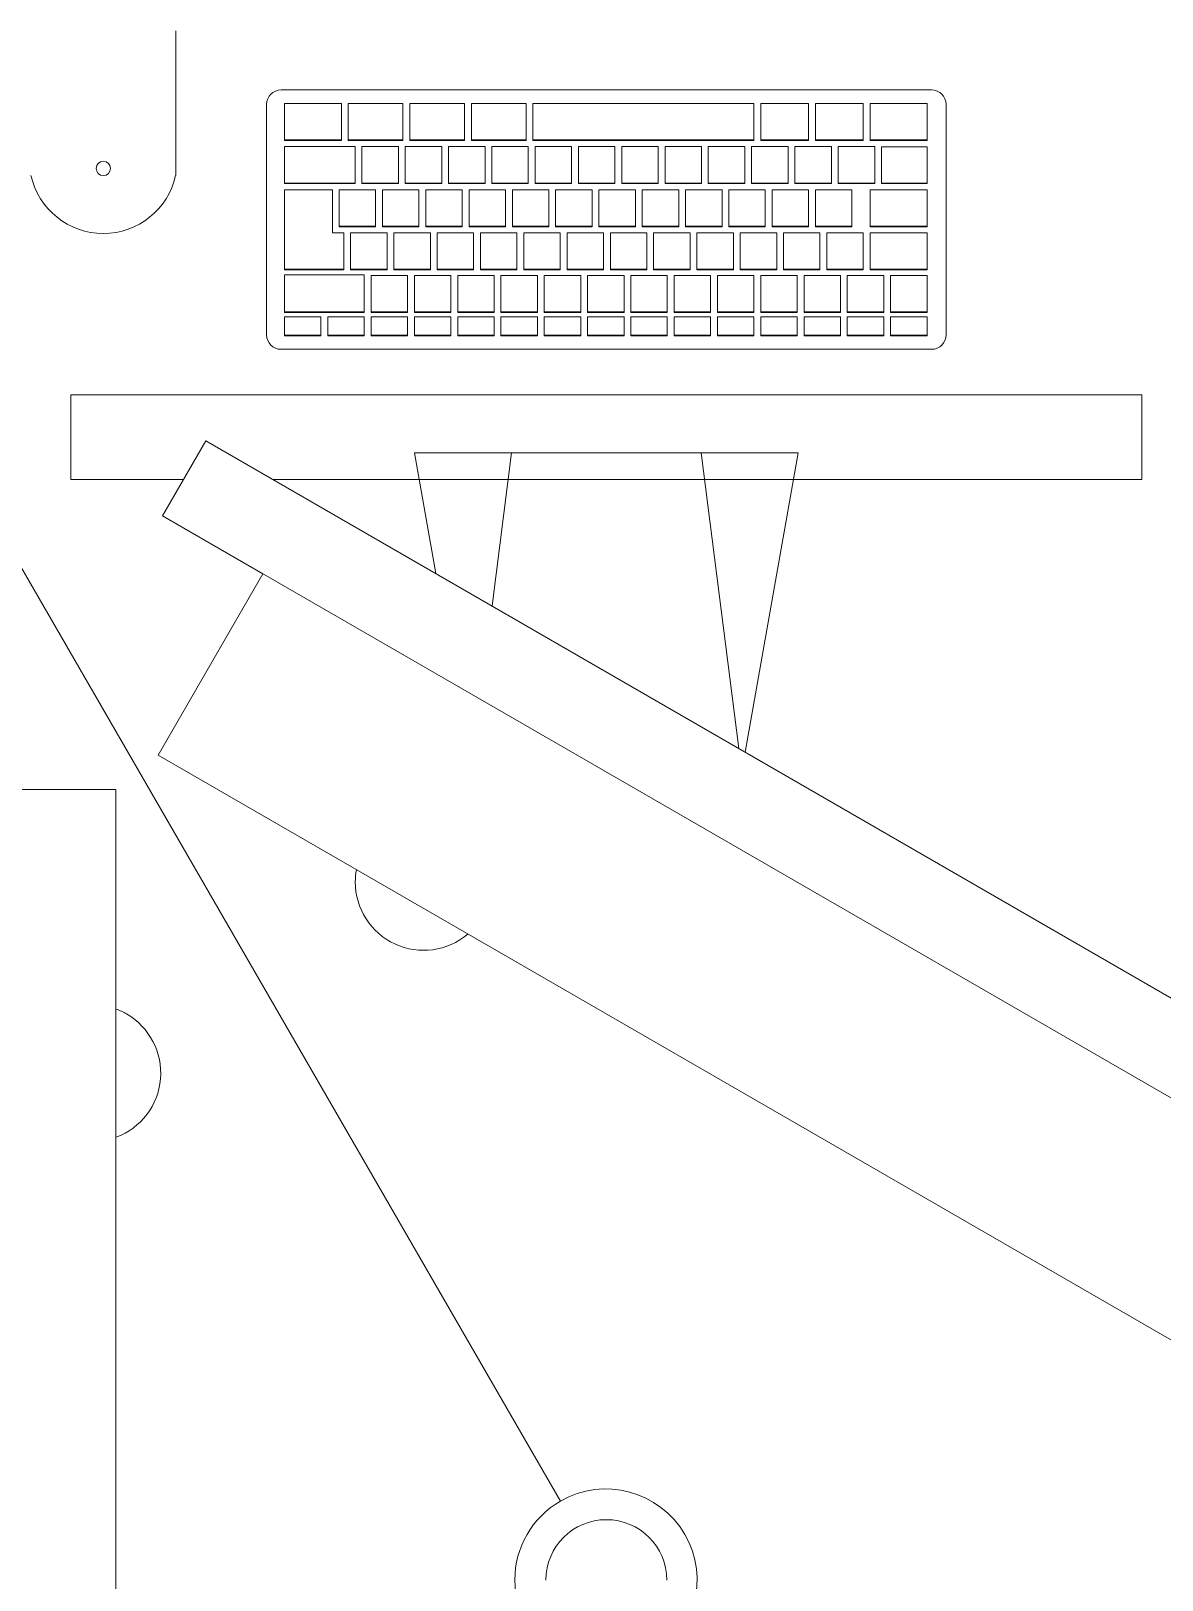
# Model space of a CAD drawing. Header units: millimetres. Extents: x 155927 to 326028, y -36033 to 97293.
# Drawn here: x 176678 to 177174, y 20882 to 21562 of the extents above; entities that cross this region are included whole.
import ezdxf

# ---------------------------------------------------------------- set-up
doc = ezdxf.new("R2010")
doc.units = ezdxf.units.MM
doc.header["$MEASUREMENT"] = 0
for name, color, linetype, lineweight in [('A-GENM', 8, 'CONTINUOUS', 9), ('E-ELEC-EQPM', 8, 'CONTINUOUS', 9), ('I-FURN', 8, 'CONTINUOUS', 9)]:
    doc.layers.add(name, color=color, linetype=linetype, lineweight=lineweight)

msp = doc.modelspace()

# ---------------------------------------------------------------- linework, layer by layer
at = {"layer": 'A-GENM'}
for p, q in [((176741.51, 21498.48), (176741.51, 21561.98)), ((177073.27, 21536.1), (176787.74, 21536.1)), ((176781.39, 21529.75), (176781.39, 21428.59)), ((176814.27, 21530.11), (176789.27, 21530.11)), ((176789.27, 21530.11), (176789.27, 21514.17)), ((176814.27, 21514.17), (176814.27, 21530.11)), ((176841.27, 21530.11), (176817.27, 21530.11)), ((176817.27, 21530.11), (176817.27, 21514.17)), ((176841.27, 21514.17), (176841.27, 21530.11)), ((176868.27, 21530.11), (176844.27, 21530.11)), ((176844.27, 21530.11), (176844.27, 21514.17)), ((176868.27, 21514.17), (176868.27, 21530.11)), ((176895.27, 21530.11), (176871.27, 21530.11)), ((176871.27, 21530.11), (176871.27, 21514.17)), ((176895.27, 21514.17), (176895.27, 21530.11)), ((176898.27, 21530.11), (176898.27, 21514.17)), ((176995.27, 21530.11), (176898.27, 21530.11)), ((176995.27, 21514.17), (176995.27, 21530.11)), ((176998.27, 21530.11), (176998.27, 21514.17)), ((177019.27, 21530.11), (176998.27, 21530.11)), ((177019.27, 21514.17), (177019.27, 21530.11)), ((177022.27, 21530.11), (177022.27, 21514.17)), ((177043.27, 21530.11), (177022.27, 21530.11)), ((177043.27, 21514.17), (177043.27, 21530.11)), ((177046.27, 21530.11), (177046.27, 21514.17)), ((177071.27, 21530.11), (177046.27, 21530.11)), ((177071.27, 21514.17), (177071.27, 21530.11)), ((177079.62, 21428.59), (177079.62, 21529.75)), ((176789.27, 21514.17), (176814.27, 21514.17)), ((176789.27, 21513.89), (176789.27, 21514.17)), ((176814.27, 21513.89), (176789.27, 21513.89)), ((176789.27, 21511.2), (176789.27, 21495.24)), ((176820.27, 21511.2), (176789.27, 21511.2)), ((176814.27, 21513.89), (176814.27, 21514.17)), ((176817.27, 21514.17), (176841.27, 21514.17)), ((176817.27, 21513.89), (176817.27, 21514.17)), ((176841.27, 21513.89), (176817.27, 21513.89)), ((176820.27, 21495.24), (176820.27, 21511.2)), ((176823.27, 21511.2), (176823.27, 21495.24)), ((176839.27, 21511.2), (176823.27, 21511.2)), ((176839.27, 21495.24), (176839.27, 21511.2)), ((176841.27, 21513.89), (176841.27, 21514.17)), ((176842.27, 21511.2), (176842.27, 21495.24)), ((176858.27, 21511.2), (176842.27, 21511.2)), ((176844.27, 21514.17), (176868.27, 21514.17)), ((176844.27, 21513.89), (176844.27, 21514.17)), ((176868.27, 21513.89), (176844.27, 21513.89)), ((176858.27, 21495.24), (176858.27, 21511.2)), ((176861.27, 21511.2), (176861.27, 21495.24)), ((176877.27, 21511.2), (176861.27, 21511.2)), ((176868.27, 21513.89), (176868.27, 21514.17)), ((176871.27, 21514.17), (176895.27, 21514.17)), ((176871.27, 21513.89), (176871.27, 21514.17)), ((176895.27, 21513.89), (176871.27, 21513.89)), ((176877.27, 21495.24), (176877.27, 21511.2)), ((176880.27, 21511.2), (176880.27, 21495.24)), ((176896.27, 21511.2), (176880.27, 21511.2)), ((176895.27, 21513.89), (176895.27, 21514.17)), ((176896.27, 21495.24), (176896.27, 21511.2)), ((176898.27, 21514.17), (176995.27, 21514.17)), ((176898.27, 21513.89), (176898.27, 21514.17)), ((176995.27, 21513.89), (176898.27, 21513.89)), ((176899.27, 21511.2), (176899.27, 21495.24)), ((176915.27, 21511.2), (176899.27, 21511.2)), ((176915.27, 21495.24), (176915.27, 21511.2)), ((176918.27, 21511.2), (176918.27, 21495.24)), ((176934.27, 21511.2), (176918.27, 21511.2)), ((176934.27, 21495.24), (176934.27, 21511.2)), ((176937.27, 21511.2), (176937.27, 21495.24)), ((176953.27, 21511.2), (176937.27, 21511.2)), ((176953.27, 21495.24), (176953.27, 21511.2)), ((176956.27, 21511.2), (176956.27, 21495.24)), ((176972.27, 21511.2), (176956.27, 21511.2)), ((176972.27, 21495.24), (176972.27, 21511.2)), ((176975.27, 21511.2), (176975.27, 21495.24)), ((176991.27, 21511.2), (176975.27, 21511.2)), ((176991.27, 21495.24), (176991.27, 21511.2)), ((176994.27, 21511.2), (176994.27, 21495.24)), ((177010.27, 21511.2), (176994.27, 21511.2)), ((176995.27, 21513.89), (176995.27, 21514.17)), ((176998.27, 21514.17), (177019.27, 21514.17)), ((176998.27, 21513.89), (176998.27, 21514.17)), ((177019.27, 21513.89), (176998.27, 21513.89)), ((177010.27, 21495.24), (177010.27, 21511.2)), ((177013.27, 21511.2), (177013.27, 21495.24)), ((177029.27, 21511.2), (177013.27, 21511.2)), ((177019.27, 21513.89), (177019.27, 21514.17)), ((177022.27, 21514.17), (177043.27, 21514.17)), ((177022.27, 21513.89), (177022.27, 21514.17)), ((177043.27, 21513.89), (177022.27, 21513.89)), ((177029.27, 21495.24), (177029.27, 21511.2)), ((177032.27, 21511.2), (177032.27, 21495.24)), ((177048.27, 21511.2), (177032.27, 21511.2)), ((177043.27, 21513.89), (177043.27, 21514.17)), ((177046.27, 21514.17), (177071.27, 21514.17)), ((177046.27, 21513.89), (177046.27, 21514.17)), ((177071.27, 21513.89), (177046.27, 21513.89)), ((177048.27, 21495.24), (177048.27, 21511.2)), ((177051.27, 21511.18), (177051.27, 21495.24)), ((177071.27, 21511.18), (177051.27, 21511.18)), ((177071.27, 21513.89), (177071.27, 21514.17)), ((177071.27, 21495.24), (177071.27, 21511.18)), ((176789.27, 21495.24), (176820.27, 21495.24)), ((176789.27, 21494.97), (176789.27, 21495.24)), ((176820.27, 21494.97), (176789.27, 21494.97)), ((176820.27, 21494.97), (176820.27, 21495.24)), ((176823.27, 21495.24), (176839.27, 21495.24)), ((176823.27, 21494.97), (176823.27, 21495.24)), ((176839.27, 21494.97), (176823.27, 21494.97)), ((176839.27, 21494.97), (176839.27, 21495.24)), ((176842.27, 21495.24), (176858.27, 21495.24)), ((176842.27, 21494.97), (176842.27, 21495.24)), ((176858.27, 21494.97), (176842.27, 21494.97)), ((176858.27, 21494.97), (176858.27, 21495.24)), ((176861.27, 21495.24), (176877.27, 21495.24)), ((176861.27, 21494.97), (176861.27, 21495.24)), ((176877.27, 21494.97), (176861.27, 21494.97)), ((176877.27, 21494.97), (176877.27, 21495.24)), ((176880.27, 21495.24), (176896.27, 21495.24)), ((176880.27, 21494.97), (176880.27, 21495.24)), ((176896.27, 21494.97), (176880.27, 21494.97)), ((176896.27, 21494.97), (176896.27, 21495.24)), ((176899.27, 21495.24), (176915.27, 21495.24)), ((176899.27, 21494.97), (176899.27, 21495.24)), ((176915.27, 21494.97), (176899.27, 21494.97)), ((176915.27, 21494.97), (176915.27, 21495.24)), ((176918.27, 21495.24), (176934.27, 21495.24)), ((176918.27, 21494.97), (176918.27, 21495.24)), ((176934.27, 21494.97), (176918.27, 21494.97)), ((176934.27, 21494.97), (176934.27, 21495.24)), ((176937.27, 21495.24), (176953.27, 21495.24)), ((176937.27, 21494.97), (176937.27, 21495.24)), ((176953.27, 21494.97), (176937.27, 21494.97)), ((176953.27, 21494.97), (176953.27, 21495.24)), ((176956.27, 21495.24), (176972.27, 21495.24)), ((176956.27, 21494.97), (176956.27, 21495.24)), ((176972.27, 21494.97), (176956.27, 21494.97)), ((176972.27, 21494.97), (176972.27, 21495.24)), ((176975.27, 21495.24), (176991.27, 21495.24)), ((176975.27, 21494.97), (176975.27, 21495.24)), ((176991.27, 21494.97), (176975.27, 21494.97)), ((176991.27, 21494.97), (176991.27, 21495.24)), ((176994.27, 21495.24), (177010.27, 21495.24)), ((176994.27, 21494.97), (176994.27, 21495.24)), ((177010.27, 21494.97), (176994.27, 21494.97)), ((177010.27, 21494.97), (177010.27, 21495.24)), ((177013.27, 21495.24), (177029.27, 21495.24)), ((177013.27, 21494.97), (177013.27, 21495.24)), ((177029.27, 21494.97), (177013.27, 21494.97)), ((177029.27, 21494.97), (177029.27, 21495.24)), ((177032.27, 21495.24), (177048.27, 21495.24)), ((177032.27, 21494.97), (177032.27, 21495.24)), ((177048.27, 21494.97), (177032.27, 21494.97)), ((177048.27, 21494.97), (177048.27, 21495.24)), ((177051.27, 21495.24), (177071.27, 21495.24)), ((177051.27, 21494.97), (177051.27, 21495.24)), ((177071.27, 21494.97), (177051.27, 21494.97)), ((177071.27, 21494.97), (177071.27, 21495.24)), ((176810.27, 21492.28), (176789.27, 21492.28)), ((176789.27, 21492.28), (176789.27, 21457.39)), ((176810.27, 21473.35), (176810.27, 21492.28)), ((176813.27, 21492.28), (176813.27, 21476.32)), ((176829.27, 21492.28), (176813.27, 21492.28)), ((176829.27, 21476.32), (176829.27, 21492.28)), ((176832.27, 21492.28), (176832.27, 21476.32)), ((176848.27, 21492.28), (176832.27, 21492.28)), ((176848.27, 21476.32), (176848.27, 21492.28)), ((176851.27, 21492.28), (176851.27, 21476.32)), ((176867.27, 21492.28), (176851.27, 21492.28)), ((176867.27, 21476.32), (176867.27, 21492.28)), ((176870.27, 21492.28), (176870.27, 21476.32)), ((176886.27, 21492.28), (176870.27, 21492.28)), ((176886.27, 21476.32), (176886.27, 21492.28)), ((176889.27, 21492.28), (176889.27, 21476.32)), ((176905.27, 21492.28), (176889.27, 21492.28)), ((176905.27, 21476.32), (176905.27, 21492.28)), ((176908.27, 21492.28), (176908.27, 21476.32)), ((176924.27, 21492.28), (176908.27, 21492.28)), ((176924.27, 21476.32), (176924.27, 21492.28)), ((176927.27, 21492.28), (176927.27, 21476.32)), ((176943.27, 21492.28), (176927.27, 21492.28)), ((176943.27, 21476.32), (176943.27, 21492.28)), ((176946.27, 21492.28), (176946.27, 21476.32)), ((176962.27, 21492.28), (176946.27, 21492.28)), ((176962.27, 21476.32), (176962.27, 21492.28)), ((176965.27, 21492.28), (176965.27, 21476.32)), ((176981.27, 21492.28), (176965.27, 21492.28)), ((176981.27, 21476.32), (176981.27, 21492.28)), ((176984.27, 21492.28), (176984.27, 21476.32)), ((177000.27, 21492.28), (176984.27, 21492.28)), ((177000.27, 21476.32), (177000.27, 21492.28)), ((177003.27, 21492.28), (177003.27, 21476.32)), ((177019.27, 21492.28), (177003.27, 21492.28)), ((177019.27, 21476.32), (177019.27, 21492.28)), ((177022.27, 21492.28), (177022.27, 21476.32)), ((177038.27, 21492.28), (177022.27, 21492.28)), ((177038.27, 21476.32), (177038.27, 21492.28)), ((177046.27, 21492.26), (177046.27, 21476.32)), ((177071.27, 21492.26), (177046.27, 21492.26)), ((177071.27, 21476.32), (177071.27, 21492.26)), ((176813.27, 21476.32), (176829.27, 21476.32)), ((176813.27, 21476.04), (176813.27, 21476.32)), ((176829.27, 21476.04), (176813.27, 21476.04)), ((176829.27, 21476.04), (176829.27, 21476.32)), ((176832.27, 21476.32), (176848.27, 21476.32)), ((176832.27, 21476.04), (176832.27, 21476.32)), ((176848.27, 21476.04), (176832.27, 21476.04)), ((176848.27, 21476.04), (176848.27, 21476.32)), ((176851.27, 21476.32), (176867.27, 21476.32)), ((176851.27, 21476.04), (176851.27, 21476.32)), ((176867.27, 21476.04), (176851.27, 21476.04)), ((176867.27, 21476.04), (176867.27, 21476.32)), ((176870.27, 21476.32), (176886.27, 21476.32)), ((176870.27, 21476.04), (176870.27, 21476.32)), ((176886.27, 21476.04), (176870.27, 21476.04)), ((176886.27, 21476.04), (176886.27, 21476.32)), ((176889.27, 21476.32), (176905.27, 21476.32)), ((176889.27, 21476.04), (176889.27, 21476.32)), ((176905.27, 21476.04), (176889.27, 21476.04)), ((176905.27, 21476.04), (176905.27, 21476.32)), ((176908.27, 21476.32), (176924.27, 21476.32)), ((176908.27, 21476.04), (176908.27, 21476.32)), ((176924.27, 21476.04), (176908.27, 21476.04)), ((176924.27, 21476.04), (176924.27, 21476.32)), ((176927.27, 21476.32), (176943.27, 21476.32)), ((176927.27, 21476.04), (176927.27, 21476.32)), ((176943.27, 21476.04), (176927.27, 21476.04)), ((176943.27, 21476.04), (176943.27, 21476.32)), ((176946.27, 21476.32), (176962.27, 21476.32)), ((176946.27, 21476.04), (176946.27, 21476.32)), ((176962.27, 21476.04), (176946.27, 21476.04)), ((176962.27, 21476.04), (176962.27, 21476.32)), ((176965.27, 21476.32), (176981.27, 21476.32)), ((176965.27, 21476.04), (176965.27, 21476.32)), ((176981.27, 21476.04), (176965.27, 21476.04)), ((176981.27, 21476.04), (176981.27, 21476.32)), ((176984.27, 21476.32), (177000.27, 21476.32)), ((176984.27, 21476.04), (176984.27, 21476.32)), ((177000.27, 21476.04), (176984.27, 21476.04)), ((177000.27, 21476.04), (177000.27, 21476.32)), ((177003.27, 21476.32), (177019.27, 21476.32)), ((177003.27, 21476.04), (177003.27, 21476.32)), ((177019.27, 21476.04), (177003.27, 21476.04)), ((177019.27, 21476.04), (177019.27, 21476.32)), ((177022.27, 21476.32), (177038.27, 21476.32)), ((177022.27, 21476.04), (177022.27, 21476.32)), ((177038.27, 21476.04), (177022.27, 21476.04)), ((177038.27, 21476.04), (177038.27, 21476.32)), ((177046.27, 21476.32), (177071.27, 21476.32)), ((177046.27, 21476.04), (177046.27, 21476.32)), ((177071.27, 21476.04), (177046.27, 21476.04)), ((177071.27, 21476.04), (177071.27, 21476.32)), ((176815.27, 21473.35), (176810.27, 21473.35)), ((176815.27, 21457.39), (176815.27, 21473.35)), ((176818.27, 21473.35), (176818.27, 21457.39)), ((176834.27, 21473.35), (176818.27, 21473.35)), ((176834.27, 21457.39), (176834.27, 21473.35)), ((176837.27, 21473.35), (176837.27, 21457.39)), ((176853.27, 21473.35), (176837.27, 21473.35)), ((176853.27, 21457.39), (176853.27, 21473.35)), ((176856.27, 21473.35), (176856.27, 21457.39)), ((176872.27, 21473.35), (176856.27, 21473.35)), ((176872.27, 21457.39), (176872.27, 21473.35)), ((176875.27, 21473.35), (176875.27, 21457.39)), ((176891.27, 21473.35), (176875.27, 21473.35)), ((176891.27, 21457.39), (176891.27, 21473.35)), ((176894.27, 21473.35), (176894.27, 21457.39)), ((176910.27, 21473.35), (176894.27, 21473.35)), ((176910.27, 21457.39), (176910.27, 21473.35)), ((176913.27, 21473.35), (176913.27, 21457.39)), ((176929.27, 21473.35), (176913.27, 21473.35)), ((176929.27, 21457.39), (176929.27, 21473.35)), ((176932.27, 21473.35), (176932.27, 21457.39)), ((176948.27, 21473.35), (176932.27, 21473.35)), ((176948.27, 21457.39), (176948.27, 21473.35)), ((176951.27, 21473.35), (176951.27, 21457.39)), ((176967.27, 21473.35), (176951.27, 21473.35)), ((176967.27, 21457.39), (176967.27, 21473.35)), ((176970.27, 21473.35), (176970.27, 21457.39)), ((176986.27, 21473.35), (176970.27, 21473.35)), ((176986.27, 21457.39), (176986.27, 21473.35)), ((176989.27, 21473.35), (176989.27, 21457.39)), ((177005.27, 21473.35), (176989.27, 21473.35)), ((177005.27, 21457.39), (177005.27, 21473.35)), ((177008.27, 21473.35), (177008.27, 21457.39)), ((177024.27, 21473.35), (177008.27, 21473.35)), ((177024.27, 21457.39), (177024.27, 21473.35)), ((177027.27, 21473.35), (177027.27, 21457.39)), ((177043.27, 21473.35), (177027.27, 21473.35)), ((177043.27, 21457.39), (177043.27, 21473.35)), ((177046.27, 21473.33), (177046.27, 21457.39)), ((177071.27, 21473.33), (177046.27, 21473.33)), ((177071.27, 21457.39), (177071.27, 21473.33)), ((176789.27, 21457.39), (176815.27, 21457.39)), ((176789.27, 21457.11), (176789.27, 21457.39)), ((176815.27, 21457.11), (176789.27, 21457.11)), ((176824.27, 21454.98), (176789.27, 21454.98)), ((176789.27, 21454.98), (176789.27, 21438.74)), ((176815.27, 21457.11), (176815.27, 21457.39)), ((176818.27, 21457.39), (176834.27, 21457.39)), ((176818.27, 21457.11), (176818.27, 21457.39)), ((176834.27, 21457.11), (176818.27, 21457.11)), ((176824.27, 21438.74), (176824.27, 21454.98)), ((176827.27, 21454.7), (176827.27, 21438.74)), ((176843.27, 21454.7), (176827.27, 21454.7)), ((176834.27, 21457.11), (176834.27, 21457.39)), ((176837.27, 21457.39), (176853.27, 21457.39)), ((176837.27, 21457.11), (176837.27, 21457.39)), ((176853.27, 21457.11), (176837.27, 21457.11)), ((176843.27, 21438.74), (176843.27, 21454.7)), ((176846.27, 21454.7), (176846.27, 21438.74)), ((176862.27, 21454.7), (176846.27, 21454.7)), ((176853.27, 21457.11), (176853.27, 21457.39)), ((176856.27, 21457.39), (176872.27, 21457.39)), ((176856.27, 21457.11), (176856.27, 21457.39)), ((176872.27, 21457.11), (176856.27, 21457.11)), ((176862.27, 21438.74), (176862.27, 21454.7)), ((176865.27, 21454.7), (176865.27, 21438.74)), ((176881.27, 21454.7), (176865.27, 21454.7)), ((176872.27, 21457.11), (176872.27, 21457.39)), ((176875.27, 21457.39), (176891.27, 21457.39)), ((176875.27, 21457.11), (176875.27, 21457.39)), ((176891.27, 21457.11), (176875.27, 21457.11)), ((176881.27, 21438.74), (176881.27, 21454.7)), ((176884.27, 21454.7), (176884.27, 21438.74)), ((176900.27, 21454.7), (176884.27, 21454.7)), ((176891.27, 21457.11), (176891.27, 21457.39)), ((176894.27, 21457.39), (176910.27, 21457.39)), ((176894.27, 21457.11), (176894.27, 21457.39)), ((176910.27, 21457.11), (176894.27, 21457.11)), ((176900.27, 21438.74), (176900.27, 21454.7)), ((176903.27, 21454.7), (176903.27, 21438.74)), ((176919.27, 21454.7), (176903.27, 21454.7)), ((176910.27, 21457.11), (176910.27, 21457.39)), ((176913.27, 21457.39), (176929.27, 21457.39)), ((176913.27, 21457.11), (176913.27, 21457.39)), ((176929.27, 21457.11), (176913.27, 21457.11)), ((176919.27, 21438.74), (176919.27, 21454.7)), ((176922.27, 21454.7), (176922.27, 21438.74)), ((176938.27, 21454.7), (176922.27, 21454.7)), ((176929.27, 21457.11), (176929.27, 21457.39)), ((176932.27, 21457.39), (176948.27, 21457.39)), ((176932.27, 21457.11), (176932.27, 21457.39)), ((176948.27, 21457.11), (176932.27, 21457.11)), ((176938.27, 21438.74), (176938.27, 21454.7)), ((176941.27, 21454.7), (176941.27, 21438.74)), ((176957.27, 21454.7), (176941.27, 21454.7)), ((176948.27, 21457.11), (176948.27, 21457.39)), ((176951.27, 21457.39), (176967.27, 21457.39)), ((176951.27, 21457.11), (176951.27, 21457.39)), ((176967.27, 21457.11), (176951.27, 21457.11)), ((176957.27, 21438.74), (176957.27, 21454.7)), ((176960.27, 21454.7), (176960.27, 21438.74)), ((176976.27, 21454.7), (176960.27, 21454.7)), ((176967.27, 21457.11), (176967.27, 21457.39)), ((176970.27, 21457.39), (176986.27, 21457.39)), ((176970.27, 21457.11), (176970.27, 21457.39)), ((176986.27, 21457.11), (176970.27, 21457.11)), ((176976.27, 21438.74), (176976.27, 21454.7)), ((176979.27, 21454.7), (176979.27, 21438.74)), ((176995.27, 21454.7), (176979.27, 21454.7)), ((176986.27, 21457.11), (176986.27, 21457.39)), ((176989.27, 21457.39), (177005.27, 21457.39)), ((176989.27, 21457.11), (176989.27, 21457.39)), ((177005.27, 21457.11), (176989.27, 21457.11)), ((176995.27, 21438.74), (176995.27, 21454.7)), ((176998.27, 21454.7), (176998.27, 21438.74)), ((177014.27, 21454.7), (176998.27, 21454.7)), ((177005.27, 21457.11), (177005.27, 21457.39)), ((177008.27, 21457.39), (177024.27, 21457.39)), ((177008.27, 21457.11), (177008.27, 21457.39)), ((177024.27, 21457.11), (177008.27, 21457.11)), ((177014.27, 21438.74), (177014.27, 21454.7)), ((177017.27, 21454.7), (177017.27, 21438.74)), ((177033.27, 21454.7), (177017.27, 21454.7)), ((177024.27, 21457.11), (177024.27, 21457.39)), ((177027.27, 21457.39), (177043.27, 21457.39)), ((177027.27, 21457.11), (177027.27, 21457.39)), ((177043.27, 21457.11), (177027.27, 21457.11)), ((177033.27, 21438.74), (177033.27, 21454.7)), ((177036.27, 21454.7), (177036.27, 21438.74)), ((177052.27, 21454.7), (177036.27, 21454.7)), ((177043.27, 21457.11), (177043.27, 21457.39)), ((177046.27, 21457.39), (177071.27, 21457.39)), ((177046.27, 21457.11), (177046.27, 21457.39)), ((177071.27, 21457.11), (177046.27, 21457.11)), ((177052.27, 21438.74), (177052.27, 21454.7)), ((177055.27, 21454.7), (177055.27, 21438.74)), ((177071.27, 21454.7), (177055.27, 21454.7)), ((177071.27, 21457.11), (177071.27, 21457.39)), ((177071.27, 21438.74), (177071.27, 21454.7)), ((176789.27, 21438.74), (176824.27, 21438.74)), ((176789.27, 21438.46), (176789.27, 21438.74)), ((176824.27, 21438.46), (176789.27, 21438.46)), ((176789.27, 21436.48), (176789.27, 21428.5)), ((176805.27, 21436.48), (176789.27, 21436.48)), ((176805.27, 21428.5), (176805.27, 21436.48)), ((176808.27, 21436.48), (176808.27, 21428.5)), ((176824.27, 21436.48), (176808.27, 21436.48)), ((176824.27, 21438.46), (176824.27, 21438.74)), ((176824.27, 21428.5), (176824.27, 21436.48)), ((176827.27, 21438.74), (176843.27, 21438.74)), ((176827.27, 21438.46), (176827.27, 21438.74)), ((176843.27, 21438.46), (176827.27, 21438.46)), ((176827.27, 21436.48), (176827.27, 21428.5)), ((176843.27, 21436.48), (176827.27, 21436.48)), ((176843.27, 21438.46), (176843.27, 21438.74)), ((176843.27, 21428.5), (176843.27, 21436.48)), ((176846.27, 21438.74), (176862.27, 21438.74)), ((176846.27, 21438.46), (176846.27, 21438.74)), ((176862.27, 21438.46), (176846.27, 21438.46)), ((176846.27, 21436.48), (176846.27, 21428.5)), ((176862.27, 21436.48), (176846.27, 21436.48)), ((176862.27, 21438.46), (176862.27, 21438.74)), ((176862.27, 21428.5), (176862.27, 21436.48)), ((176865.27, 21438.74), (176881.27, 21438.74)), ((176865.27, 21438.46), (176865.27, 21438.74)), ((176881.27, 21438.46), (176865.27, 21438.46)), ((176865.27, 21436.48), (176865.27, 21428.5)), ((176881.27, 21436.48), (176865.27, 21436.48)), ((176881.27, 21438.46), (176881.27, 21438.74)), ((176881.27, 21428.5), (176881.27, 21436.48)), ((176884.27, 21438.74), (176900.27, 21438.74)), ((176884.27, 21438.46), (176884.27, 21438.74)), ((176900.27, 21438.46), (176884.27, 21438.46)), ((176884.27, 21436.48), (176884.27, 21428.5)), ((176900.27, 21436.48), (176884.27, 21436.48)), ((176900.27, 21438.46), (176900.27, 21438.74)), ((176900.27, 21428.5), (176900.27, 21436.48)), ((176903.27, 21438.74), (176919.27, 21438.74)), ((176903.27, 21438.46), (176903.27, 21438.74)), ((176919.27, 21438.46), (176903.27, 21438.46)), ((176903.27, 21436.48), (176903.27, 21428.5)), ((176919.27, 21436.48), (176903.27, 21436.48)), ((176919.27, 21438.46), (176919.27, 21438.74)), ((176919.27, 21428.5), (176919.27, 21436.48)), ((176922.27, 21438.74), (176938.27, 21438.74)), ((176922.27, 21438.46), (176922.27, 21438.74)), ((176938.27, 21438.46), (176922.27, 21438.46)), ((176922.27, 21436.48), (176922.27, 21428.5)), ((176938.27, 21436.48), (176922.27, 21436.48)), ((176938.27, 21438.46), (176938.27, 21438.74)), ((176938.27, 21428.5), (176938.27, 21436.48)), ((176941.27, 21438.74), (176957.27, 21438.74)), ((176941.27, 21438.46), (176941.27, 21438.74)), ((176957.27, 21438.46), (176941.27, 21438.46)), ((176941.27, 21436.48), (176941.27, 21428.5)), ((176957.27, 21436.48), (176941.27, 21436.48)), ((176957.27, 21438.46), (176957.27, 21438.74)), ((176957.27, 21428.5), (176957.27, 21436.48)), ((176960.27, 21438.74), (176976.27, 21438.74)), ((176960.27, 21438.46), (176960.27, 21438.74)), ((176976.27, 21438.46), (176960.27, 21438.46)), ((176960.27, 21436.48), (176960.27, 21428.5)), ((176976.27, 21436.48), (176960.27, 21436.48)), ((176976.27, 21438.46), (176976.27, 21438.74)), ((176976.27, 21428.5), (176976.27, 21436.48)), ((176979.27, 21438.74), (176995.27, 21438.74)), ((176979.27, 21438.46), (176979.27, 21438.74)), ((176995.27, 21438.46), (176979.27, 21438.46)), ((176979.27, 21436.48), (176979.27, 21428.5)), ((176995.27, 21436.48), (176979.27, 21436.48)), ((176995.27, 21438.46), (176995.27, 21438.74)), ((176995.27, 21428.5), (176995.27, 21436.48)), ((176998.27, 21438.74), (177014.27, 21438.74)), ((176998.27, 21438.46), (176998.27, 21438.74)), ((177014.27, 21438.46), (176998.27, 21438.46)), ((176998.27, 21436.48), (176998.27, 21428.5)), ((177014.27, 21436.48), (176998.27, 21436.48)), ((177014.27, 21438.46), (177014.27, 21438.74)), ((177014.27, 21428.5), (177014.27, 21436.48)), ((177017.27, 21438.74), (177033.27, 21438.74)), ((177017.27, 21438.46), (177017.27, 21438.74)), ((177033.27, 21438.46), (177017.27, 21438.46)), ((177017.27, 21436.48), (177017.27, 21428.5)), ((177033.27, 21436.48), (177017.27, 21436.48)), ((177033.27, 21438.46), (177033.27, 21438.74)), ((177033.27, 21428.5), (177033.27, 21436.48)), ((177036.27, 21438.74), (177052.27, 21438.74)), ((177036.27, 21438.46), (177036.27, 21438.74)), ((177052.27, 21438.46), (177036.27, 21438.46)), ((177036.27, 21436.48), (177036.27, 21428.5)), ((177052.27, 21436.48), (177036.27, 21436.48)), ((177052.27, 21438.46), (177052.27, 21438.74)), ((177052.27, 21428.5), (177052.27, 21436.48)), ((177055.27, 21438.74), (177071.27, 21438.74)), ((177055.27, 21438.46), (177055.27, 21438.74)), ((177071.27, 21438.46), (177055.27, 21438.46)), ((177055.27, 21436.48), (177055.27, 21428.5)), ((177071.27, 21436.48), (177055.27, 21436.48)), ((177071.27, 21438.46), (177071.27, 21438.74)), ((177071.27, 21428.5), (177071.27, 21436.48)), ((176789.27, 21428.5), (176805.27, 21428.5)), ((176789.27, 21428.22), (176789.27, 21428.5)), ((176805.27, 21428.22), (176789.27, 21428.22)), ((176805.27, 21428.22), (176805.27, 21428.5)), ((176808.27, 21428.5), (176824.27, 21428.5)), ((176808.27, 21428.22), (176808.27, 21428.5)), ((176824.27, 21428.22), (176808.27, 21428.22)), ((176824.27, 21428.22), (176824.27, 21428.5)), ((176827.27, 21428.5), (176843.27, 21428.5)), ((176827.27, 21428.22), (176827.27, 21428.5)), ((176843.27, 21428.22), (176827.27, 21428.22)), ((176843.27, 21428.22), (176843.27, 21428.5)), ((176846.27, 21428.5), (176862.27, 21428.5)), ((176846.27, 21428.22), (176846.27, 21428.5)), ((176862.27, 21428.22), (176846.27, 21428.22)), ((176862.27, 21428.22), (176862.27, 21428.5)), ((176865.27, 21428.5), (176881.27, 21428.5)), ((176865.27, 21428.22), (176865.27, 21428.5)), ((176881.27, 21428.22), (176865.27, 21428.22)), ((176881.27, 21428.22), (176881.27, 21428.5)), ((176884.27, 21428.5), (176900.27, 21428.5)), ((176884.27, 21428.22), (176884.27, 21428.5)), ((176900.27, 21428.22), (176884.27, 21428.22)), ((176900.27, 21428.22), (176900.27, 21428.5)), ((176903.27, 21428.5), (176919.27, 21428.5)), ((176903.27, 21428.22), (176903.27, 21428.5)), ((176919.27, 21428.22), (176903.27, 21428.22)), ((176919.27, 21428.22), (176919.27, 21428.5)), ((176922.27, 21428.5), (176938.27, 21428.5)), ((176922.27, 21428.22), (176922.27, 21428.5)), ((176938.27, 21428.22), (176922.27, 21428.22)), ((176938.27, 21428.22), (176938.27, 21428.5)), ((176941.27, 21428.5), (176957.27, 21428.5)), ((176941.27, 21428.22), (176941.27, 21428.5)), ((176957.27, 21428.22), (176941.27, 21428.22)), ((176957.27, 21428.22), (176957.27, 21428.5)), ((176960.27, 21428.5), (176976.27, 21428.5)), ((176960.27, 21428.22), (176960.27, 21428.5)), ((176976.27, 21428.22), (176960.27, 21428.22)), ((176976.27, 21428.22), (176976.27, 21428.5)), ((176979.27, 21428.5), (176995.27, 21428.5)), ((176979.27, 21428.22), (176979.27, 21428.5)), ((176995.27, 21428.22), (176979.27, 21428.22)), ((176995.27, 21428.22), (176995.27, 21428.5)), ((176998.27, 21428.5), (177014.27, 21428.5)), ((176998.27, 21428.22), (176998.27, 21428.5)), ((177014.27, 21428.22), (176998.27, 21428.22)), ((177014.27, 21428.22), (177014.27, 21428.5)), ((177017.27, 21428.5), (177033.27, 21428.5)), ((177017.27, 21428.22), (177017.27, 21428.5)), ((177033.27, 21428.22), (177017.27, 21428.22)), ((177033.27, 21428.22), (177033.27, 21428.5)), ((177036.27, 21428.5), (177052.27, 21428.5)), ((177036.27, 21428.22), (177036.27, 21428.5)), ((177052.27, 21428.22), (177036.27, 21428.22)), ((177052.27, 21428.22), (177052.27, 21428.5)), ((177055.27, 21428.5), (177071.27, 21428.5)), ((177055.27, 21428.22), (177055.27, 21428.5)), ((177071.27, 21428.22), (177055.27, 21428.22)), ((177071.27, 21428.22), (177071.27, 21428.5)), ((176787.74, 21422.24), (177073.27, 21422.24))]:
    msp.add_line(p, q, dxfattribs=at)
for centre, radius, start, end in [((176787.74, 21529.75), 6.35, 90, 180), ((177073.27, 21529.75), 6.35, 0, 90), ((176709.76, 21501.63), 3.16, 0, 180), ((176709.76, 21501.63), 3.16, 180, 0), ((176709.76, 21505.62), 32.54, 192.68038, 347.31962), ((176787.74, 21428.59), 6.35, 180, 270), ((177073.27, 21428.59), 6.35, 270, 0)]:
    msp.add_arc(centre, radius, start, end, dxfattribs=at)
at = {"layer": 'E-ELEC-EQPM'}
for p, q in [((176735.73, 21349.09), (176754.78, 21382.09)), ((176735.73, 21349.09), (176754.78, 21382.09)), ((176754.78, 21382.09), (177447.6, 20982.09)), ((176754.78, 21382.09), (177447.6, 20982.09)), ((176779.72, 21323.69), (176735.73, 21349.09)), ((177428.55, 20949.09), (176735.73, 21349.09)), ((176733.77, 21244.1), (176779.72, 21323.69)), ((176733.77, 21244.1), (176779.72, 21323.69)), ((177338.6, 20894.9), (176733.77, 21244.1)), ((177338.6, 20894.9), (176733.77, 21244.1)), ((176623.38, 21228.95), (176715.28, 21228.95)), ((176623.38, 21228.95), (176715.28, 21228.95)), ((176715.28, 21228.95), (176715.28, 20530.55)), ((176715.28, 21228.95), (176715.28, 20530.55))]:
    msp.add_line(p, q, dxfattribs=at)
at = {"layer": 'I-FURN'}
for p, q in [((176910.33, 20916.64), (176355.31, 21877.92)), ((176355.31, 21877.92), (176910.33, 20916.64)), ((176695.56, 21365.15), (176695.56, 21402.24)), ((177165.46, 21402.24), (176695.56, 21402.24)), ((177165.46, 21365.15), (177165.46, 21402.24)), ((176846.35, 21376.84), (177014.66, 21376.84)), ((176855.72, 21323.81), (176846.35, 21376.84)), ((176888.94, 21376.84), (176880.34, 21309.59)), ((176972.08, 21376.84), (176988.67, 21247.04)), ((177014.66, 21376.84), (176991.49, 21245.42)), ((176695.56, 21365.15), (176745, 21365.15)), ((176784.11, 21365.15), (177165.46, 21365.15))]:
    msp.add_line(p, q, dxfattribs=at)
for centre, radius, start, end in [((176850.33, 21188.43), 30, 169.77024, 180), ((176850.33, 21188.43), 30, 180, 310.22976), ((176704.95, 21104.49), 30, 60.00282, 69.69206), ((176704.95, 21104.49), 30, 290.30789, 60.00282), ((176930.34, 20882), 40, 120.00141, 300.00141), ((176930.34, 20882), 40, 300.00141, 120.00141), ((176930.51, 20881.99), 26.51, 0, 180)]:
    msp.add_arc(centre, radius, start, end, dxfattribs=at)

doc.saveas('drawing.dxf')
